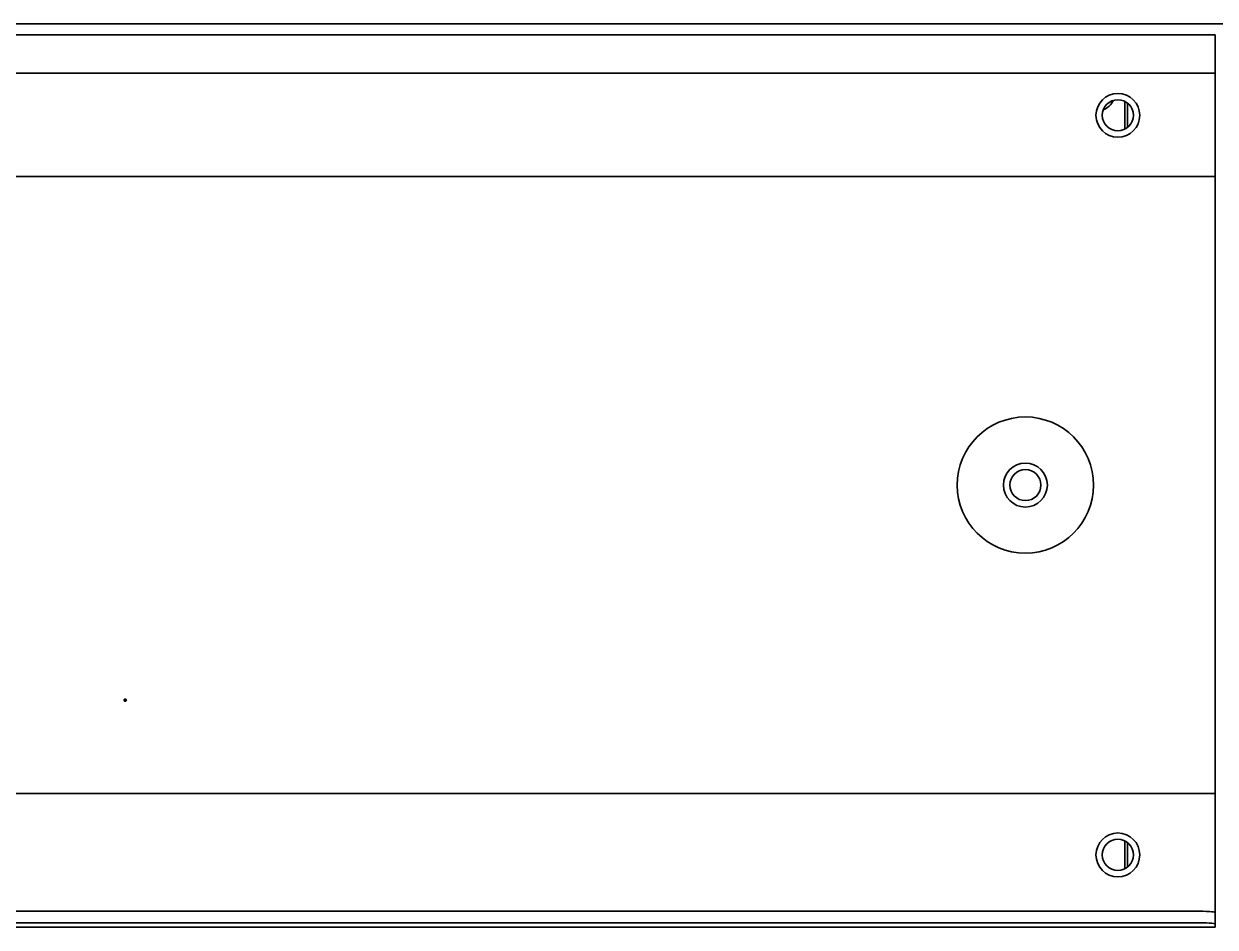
# Model space of a CAD drawing. Header units: inches. Extents: x 786 to 5593, y 691 to 5024.
# Drawn here: x 4066.8 to 4189.2, y 4761.4 to 4854.2 of the extents above; entities that cross this region are included whole.
import ezdxf

# ---------------------------------------------------------------- set-up
doc = ezdxf.new("R2010")
doc.units = ezdxf.units.IN
doc.layers.add('1', color=7, linetype='Continuous', true_color=0xffffff)

msp = doc.modelspace()

# ---------------------------------------------------------------- linework, layer by layer
at = {"layer": '1', "color": 7, "linetype": 'Continuous', "lineweight": 35}
for p, q in [((3456.24, 4854.18), (4195.24, 4854.18)), ((4189.24, 4853.05), (3461.74, 4853.05)), ((4189.24, 4853.05), (4189.24, 4852.83)), ((4189.24, 4852.83), (4189.24, 4849.29)), ((3461.74, 4849.11), (4189.24, 4849.11)), ((4189.24, 4849.29), (4189.24, 4849.11)), ((4189.24, 4849.11), (4189.24, 4839.48)), ((4179.97, 4843.35), (4179.97, 4846.2)), ((4180.23, 4843.52), (4180.23, 4846.03)), ((4189.24, 4839.48), (4189.24, 4838.48)), ((4189.24, 4838.48), (3462.24, 4838.48)), ((4189.24, 4836.28), (4189.24, 4838.48)), ((4189.24, 4836.28), (4189.24, 4777.28)), ((4189.24, 4775.08), (4189.24, 4777.28)), ((4189.24, 4775.08), (3462.24, 4775.08)), ((4189.24, 4774.08), (4189.24, 4775.08)), ((4189.24, 4774.08), (4189.24, 4763.55)), ((4179.97, 4767.35), (4179.97, 4770.19)), ((4180.23, 4767.52), (4180.23, 4770.03)), ((3464.24, 4763), (4187.24, 4763)), ((4189.24, 4763.55), (4189.24, 4762.86)), ((4189.24, 4762.86), (4189.24, 4761.67)), ((3464.24, 4761.81), (4187.24, 4761.81)), ((4189.24, 4761.36), (4189.24, 4761.67)), ((3462.24, 4761.35), (4189.24, 4761.35)), ((4189.24, 4761.36), (4189.24, 4761.35))]:
    msp.add_line(p, q, dxfattribs=at)
for centre, radius in [((4179.24, 4844.78), 2.25), ((4179.24, 4844.78), 1.6), ((4169.74, 4806.78), 7), ((4169.74, 4806.78), 2.26), ((4169.74, 4806.78), 1.6), ((4179.24, 4768.78), 2.25), ((4179.24, 4768.78), 1.6)]:
    msp.add_circle(centre, radius, dxfattribs=at)
for centre, major_axis, ratio, start_param, end_param in [((4176.99, 4847.18), (0, 2), 0.999994, 3.523493, 4.265988), ((4187.24, 4762.86), (-2, 0), 0.069756, 3.141593, 4.712389), ((4187.24, 4761.67), (2, 0), 0.069756, 0, 1.570796)]:
    msp.add_ellipse(centre, major_axis=major_axis, ratio=ratio, start_param=start_param, end_param=end_param, dxfattribs=at)
at = {"layer": '1', "color": 163, "linetype": 'Continuous', "lineweight": 70}
msp.add_point((4077.24, 4784.68), dxfattribs=at)
msp.add_point((4077.24, 4784.68), dxfattribs=at)

doc.saveas('drawing.dxf')
